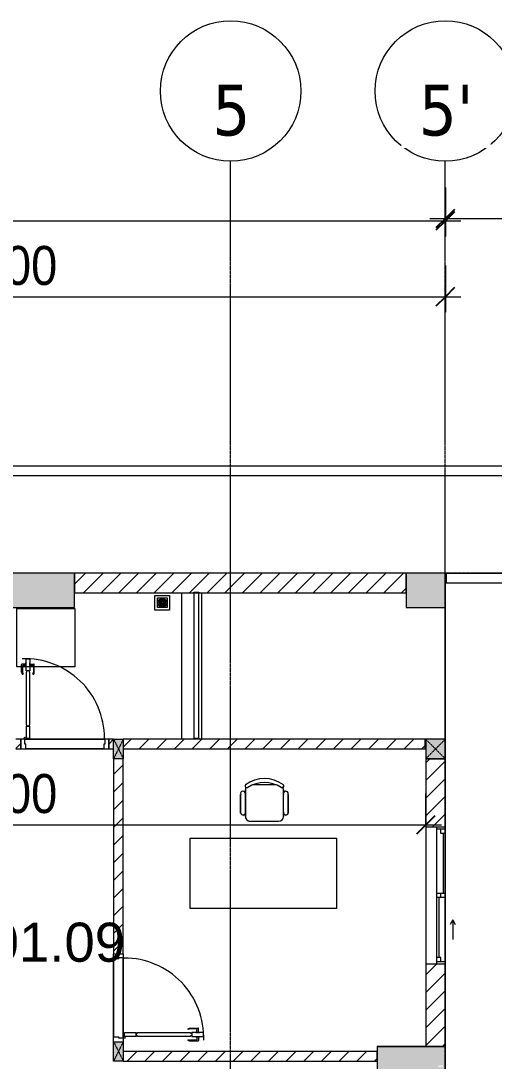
# Model space of a CAD drawing. Header units: millimetres. Extents: x 962 to 241049, y -15958 to 84407.
# Drawn here: x 113782 to 118633, y 73237 to 83899 of the extents above; entities that cross this region are included whole.
import ezdxf

# ---------------------------------------------------------------- set-up
doc = ezdxf.new("R2010")
doc.units = ezdxf.units.MM
for name, pattern in [('Dash', [6, 3, -3]), ('Grid Line', [22.225, 12.7, -3.175, 3.175, -3.175]), ('IMPORT-CENTER _3_', [10.16, 6.35, -1.27, 1.27, -1.27])]:
    doc.linetypes.add(name, pattern=pattern)
for name, color, linetype, lineweight in [('0-1', 7, 'Continuous', 5), ('A-ANNO-DIMS', 211, 'Continuous', 9), ('A-ANNO-DIMS-160', 211, 'Continuous', 9), ('A-AREA-IDEN', 2, 'Continuous', 9), ('A-DETL-GENF-1', 9, 'Continuous', 9), ('A-DOOR-1', 254, 'Continuous', 9), ('A-DOOR-2', 9, 'Continuous', 9), ('A-FLOR', 192, 'Continuous', 9), ('A-FLOR-1', 250, 'Continuous', 9), ('A-FLOR-2', 9, 'Continuous', 9), ('A-FLOR-HRAL-1', 254, 'Continuous', 9), ('A-FLOR-HRAL-2', 9, 'Continuous', 9), ('A-GLAZ', 151, 'Continuous', 9), ('A-WALL', 113, 'Continuous', 9), ('A-WALL-1', 253, 'Continuous', 18), ('A-WALL-2', 9, 'Continuous', 9), ('A-WALL-3', 113, 'Continuous', 18), ('A-WALL-PATT-1', 10, 'Continuous', 9), ('A-WALL-PATT-2', 111, 'Continuous', 9), ('G-IMPT', 8, 'Continuous', 9), ('G-IMPT-1', 254, 'Continuous', 9), ('G-IMPT-2', 8, 'IMPORT-CENTER _3_', 9), ('I-FURN', 30, 'Continuous', 9), ('I-FURN-1', 254, 'Continuous', 9), ('M-EQPM', 50, 'Continuous', 9), ('S-COLS', 52, 'Continuous', 9), ('S-COLS-1', 52, 'Continuous', 5), ('S-COLS-2', 7, 'Continuous', 18), ('S-COLS-4', 254, 'Continuous', 9), ('S-COLS-5', 253, 'Continuous', 18), ('S-COLS-6', 52, 'Continuous', 18), ('S-COLS-7', 52, 'Dash', 9), ('S-COLS-HDLN', 52, 'Dash', 9), ('S-COLS-HDLN-1', 9, 'Dash', 9), ('S-GRID-1', 1, 'Grid Line', 9), ('S-GRID-IDEN', 1, 'Continuous', 9)]:
    doc.layers.add(name, color=color, linetype=linetype, lineweight=lineweight)
doc.styles.add('Arial_11', font='arial_0.ttf', dxfattribs={"height": 400})
doc.styles.add('Tahoma_B', font='tahomabd_0.ttf', dxfattribs={"height": 520})
doc.styles.add('UTM Avo', font='UTM Avo.ttf', dxfattribs={"width": 0.9, "height": 400})
doc.dimstyles.new('1_Dim_chi_tiet_2_5', dxfattribs={"dimscale": 304.8, "dimtxt": 399.720379, "dimasz": 0.629921, "dimexe": 0.524934, "dimexo": 0.0625, "dimgap": 0.052493, "dimtad": 1, "dimdec": 0, "dimrnd": 5, "dimzin": 0, "dimdsep": 46, "dimtxsty": 'UTM Avo', "dimblk1": 'OBLIQUE', "dimblk2": 'OBLIQUE', "dimsah": 1, "dimcen": 0.09, "dimdle": 0.524934, "dimazin": 0, "dimtfac": 1, "dimtdec": 4, "dimtix": 1, "dimtmove": 0, "dimatfit": 3, "dimfxl": 1.049869, "dimfxlon": 1, "dimtvp": 1, "dimtolj": 1, "dimtzin": 0, "dimarcsym": 2})
doc.dimstyles.new('1_Dim_chi_tiet_2_5_1', dxfattribs={"dimscale": 304.8, "dimtxt": 399.720379, "dimasz": 0.629921, "dimexe": 0.524934, "dimexo": 0.0625, "dimgap": 0.052493, "dimtad": 1, "dimdec": 0, "dimrnd": 5, "dimzin": 0, "dimdsep": 46, "dimtxsty": 'UTM Avo', "dimblk1": 'OBLIQUE', "dimblk2": 'OBLIQUE', "dimsah": 1, "dimcen": 0.09, "dimdle": 0.524934, "dimazin": 0, "dimtfac": 1, "dimtdec": 4, "dimtix": 1, "dimtmove": 0, "dimatfit": 3, "dimfxl": 1.049869, "dimfxlon": 1, "dimtvp": 1, "dimtolj": 1, "dimtzin": 0, "dimarcsym": 2})
pattern_1 = [(45, (0, 0), (-90.50967, 90.50967), [])]
pattern_2 = [(45, (63179.03, 0), (-90.50967, 90.50967), [])]

# ---------------------------------------------------------------- blocks, each defined once
blk = doc.blocks.new('NCV_TKTC_KET CAU_rvt-1-TKCS_MB TẦNG 1')
at = {"layer": 'S-COLS-1'}
for points in [[(50452, 77887), (51152, 77887), (51152, 78237), (50452, 78237), (50452, 78037)], [(54953, 77887), (54953, 78237), (54553, 78237), (54553, 77887)]]:
    blk.add_hatch(color=256, dxfattribs=at).paths.add_polyline_path(points)
h = blk.add_hatch(color=256, dxfattribs=at)
h.paths.add_polyline_path([(54928, 73037), (54953, 73037), (54953, 73387), (54253, 73387), (54253, 73037), (54878, 73037)])
h.paths.add_polyline_path([(54928, 73182), (54878, 73182), (54878, 73192), (54928, 73192)])
at = {"layer": 'A-FLOR-1'}
for p, q in [((54953, 76537), (54953, 77887)), ((54753, 76537), (54747, 76537)), ((54953, 69762), (54953, 76537))]:
    blk.add_line(p, q, dxfattribs=at)
at = {"layer": 'S-COLS-2'}
for p, q in [((51152, 78237), (50452, 78237)), ((51152, 77887), (51152, 78237)), ((54553, 78237), (54553, 77887)), ((54953, 78237), (54553, 78237)), ((54953, 77887), (54953, 78237)), ((50452, 77887), (51152, 77887)), ((54553, 77887), (54953, 77887)), ((54253, 73387), (54253, 73037)), ((54953, 73387), (54253, 73387)), ((54953, 73037), (54953, 73387))]:
    blk.add_line(p, q, dxfattribs=at)
blk = doc.blocks.new('DOOR_CW_01 CANH MO-PANEL KINH - DIW_01-900x2200-CỬA GỖ VÂN LAMINATE-V91-TKCS_MB TẦNG 1')
at = {"layer": 'A-DETL-GENF-1'}
for p, q in [((-397, -182), (-397, -62)), ((-397, -62), (-357, -62)), ((-357, -62), (-357, -182)), ((-357, -182), (-397, -182)), ((-397, -196), (-391, -196)), ((-397, -738), (-397, -196)), ((-391, -196), (-391, -182)), ((-391, -182), (-363, -182)), ((-363, -182), (-363, -196)), ((-357, -196), (-363, -196)), ((-357, -196), (-357, -738)), ((-442, -737), (-442, -816)), ((-434, -711), (-427, -716)), ((-434, -800), (-434, -737)), ((-397, -738), (-391, -738)), ((-391, -752), (-391, -738)), ((-357, -738), (-363, -738)), ((-363, -738), (-363, -752)), ((-320, -711), (-327, -716)), ((-320, -800), (-320, -737)), ((-312, -737), (-312, -816)), ((-399, -820), (-438, -820)), ((-399, -804), (-430, -804)), ((-399, -792), (-399, -832)), ((-397, -792), (-399, -792)), ((-399, -832), (-397, -832)), ((-357, -752), (-397, -752)), ((-397, -752), (-397, -872)), ((-397, -792), (-397, -832)), ((-363, -752), (-391, -752)), ((-357, -872), (-357, -752)), ((-357, -792), (-357, -832)), ((-357, -792), (-355, -792)), ((-355, -832), (-357, -832)), ((-355, -792), (-355, -832)), ((-355, -804), (-324, -804)), ((-355, -820), (-316, -820)), ((-397, -872), (-357, -872))]:
    blk.add_line(p, q, dxfattribs=at)
blk.add_circle((-407, -60), 10, dxfattribs=at)
for centre, radius, start, end in [((-407, -60), 814, 268, 0), ((-397, -737), 45, 145, 180), ((-397, -737), 37, 145, 180), ((-357, -737), 37, 0, 35), ((-357, -737), 45, 360, 35), ((-438, -816), 4, 180, 270), ((-430, -800), 4, 180, 270), ((-324, -800), 4, 270, 0), ((-316, -816), 4, 270, 0)]:
    blk.add_arc(centre, radius, start, end, dxfattribs=at)
at = {"layer": 'A-DOOR-2'}
for p, q in [((-450, 50), (-400, 50)), ((-400, 50), (-400, 0)), ((400, 0), (400, 50)), ((400, 50), (450, 50)), ((450, 50), (450, -50)), ((-410, -50), (-450, -50)), ((-410, 0), (-410, -50)), ((-400, 0), (-410, 0)), ((-407, -50), (-382, -50)), ((410, 0), (400, 0)), ((410, -50), (410, 0)), ((450, -50), (410, -50))]:
    blk.add_line(p, q, dxfattribs=at)
blk = doc.blocks.new('BAN LV A - BAN LV A_dwg_ban hoc2-348006-TKCS_MB TẦNG 1')
at = {"layer": 'I-FURN'}
for p, q in [((146, 437), (-146, 437)), ((-243, 354), (-243, 162)), ((-194, 389), (-194, 113)), ((194, 113), (194, 389)), ((194, 351), (194, 151)), ((244, 162), (244, 354)), ((-121, 65), (121, 65))]:
    blk.add_line(p, q, dxfattribs=at)
at = {"layer": 'I-FURN', "flags": 128}
blk.add_lwpolyline([(-738, 611), (-738, 1331), (-155, 1331), (762, 1331), (762, 611)], close=True, dxfattribs=at)
at = {"layer": 'I-FURN'}
for centre, radius, start, end in [((-146, 389), 48.6, 90, 180), ((146, 389), 48.6, 360, 90), ((-219, 347), 25.3, 343.7398, 163.7398), ((219, 347), 25.3, 16.2602, 170.7054), ((-219, 155), 25.3, 163.7398, 16.2602), ((-146, 113), 48.6, 180, 207.5844), ((146, 113), 48.6, 332.4156, 0), ((219, 155), 25.3, 189.2946, 16.2602), ((-180, 75), 17.8, 57.9726, 216.6901), ((0, 324), 324, 233.1301, 306.8699), ((0, 359), 318, 237.5758, 302.4242), ((180, 75), 17.8, 323.3099, 122.0274)]:
    blk.add_arc(centre, radius, start, end, dxfattribs=at)
blk = doc.blocks.new('BAN LV A - BAN LV A_dwg-348005-TKCS_MB TẦNG 1')
at = {"extrusion": (0, 0, -1), "zscale": -1, "rotation": 180}
blk.add_blockref('BAN LV A - BAN LV A_dwg_ban hoc2-348006-TKCS_MB TẦNG 1', (-729, 1384), dxfattribs=at)
blk = doc.blocks.new('BAN LV A - BAN LV A-401069-TKCS_MB TẦNG 1')
at = {"layer": 'I-FURN-1'}
for p, q in [((-9, -53), (1491, -53)), ((-9, -773), (-9, -53)), ((1491, -53), (1491, -773)), ((1491, -773), (-9, -773)), ((583, -946), (875, -946)), ((486, -1222), (486, -1029)), ((535, -1029), (535, -995)), ((923, -995), (923, -1032)), ((973, -1029), (973, -1222)), ((535, -1270), (535, -1236)), ((923, -1233), (923, -1270))]:
    blk.add_line(p, q, dxfattribs=at)
for centre, radius, start, end in [((583, -995), 48.6, 90, 180), ((875, -995), 48.6, 0, 90), ((510, -1036), 25.3, 16.2602, 163.7398), ((948, -1036), 25.3, 16.2602, 170.7054), ((510, -1229), 25.3, 163.7398, 343.7398), ((583, -1270), 48.6, 180, 207.5844), ((875, -1270), 48.6, 332.4156, 0), ((948, -1229), 25.3, 189.2946, 16.2602), ((549, -1308), 17.8, 119.404, 216.6901), ((729, -1060), 324, 233.1301, 306.8699), ((909, -1308), 17.8, 323.3099, 60.596)]:
    blk.add_arc(centre, radius, start, end, dxfattribs=at)
at = {"extrusion": (0, 0, -1), "zscale": -1, "rotation": 180}
blk.add_blockref('BAN LV A - BAN LV A_dwg-348005-TKCS_MB TẦNG 1', (0, 0), dxfattribs=at)
blk = doc.blocks.new('MAY GIAT - MAY GIAT_dwg-348053-TKCS_MB TẦNG 1')
at = {"layer": 'G-IMPT-1', "flags": 128}
blk.add_lwpolyline([(5, 597), (5, 2), (605, 2), (605, 597)], close=True, dxfattribs=at)
blk = doc.blocks.new('MAY GIAT - MAY GIAT-401071-TKCS_MB TẦNG 1')
at = {"layer": 'I-FURN-1'}
for p, q in [((5, -2), (605, -2)), ((5, -597), (5, -2)), ((605, -2), (605, -597)), ((605, -597), (5, -597))]:
    blk.add_line(p, q, dxfattribs=at)
at = {"extrusion": (0, 0, -1), "zscale": -1, "rotation": 180}
blk.add_blockref('MAY GIAT - MAY GIAT_dwg-348053-TKCS_MB TẦNG 1', (0, 0), dxfattribs=at)
blk = doc.blocks.new('Railing - 50 x 10mm-457210-TKCS_MB TẦNG 1')
at = {"layer": 'A-FLOR-HRAL-2'}
for p, q in [((25, 5), (-25, 5)), ((-25, 5), (-25, -5)), ((25, -5), (25, 5)), ((-25, -5), (25, -5))]:
    blk.add_line(p, q, dxfattribs=at)
blk = doc.blocks.new('Railing - Railing-987316-TKCS_MB TẦNG 1')
at = {"layer": 'A-FLOR-HRAL-2'}
for p, q in [((29469, 68771), (29469, 67286)), ((29519, 67286), (29519, 68771))]:
    blk.add_line(p, q, dxfattribs=at)
at = {"extrusion": (0, 0, -1), "zscale": -1}
for p in [(-29494, 68776), (-29494, 67281)]:
    blk.add_blockref('Railing - 50 x 10mm-457210-TKCS_MB TẦNG 1', p, dxfattribs=at)
blk = doc.blocks.new('G1_SOF - BO TRU - 100x200-746114-TKCS_MB TẦNG 1')
at = {"layer": 'S-COLS'}
blk.add_hatch(color=256, dxfattribs=at).paths.add_polyline_path([(-50, -100), (50, -100), (50, 100), (-50, 100)])
at = {"layer": 'S-COLS-5'}
for p, q in [((-50, 100), (50, 100)), ((-50, -100), (-50, 100)), ((50, 100), (50, -100)), ((50, -100), (-50, -100))]:
    blk.add_line(p, q, dxfattribs=at)
at = {"layer": 'S-COLS-HDLN-1'}
for p, q in [((50, -100), (-50, 100)), ((-50, -100), (50, 100))]:
    blk.add_line(p, q, dxfattribs=at)
blk = doc.blocks.new('DOOR_CW_01 CANH MO-PANEL KINH - DIG_01-900x2200-CỬA NHÔM KÍNH-400868-TKCS_MB TẦNG 1')
at = {"layer": 'A-DETL-GENF-1'}
for p, q in [((-397, 872), (-357, 872)), ((-397, 752), (-397, 872)), ((-357, 872), (-357, 752)), ((-442, 737), (-442, 816)), ((-399, 820), (-438, 820)), ((-434, 800), (-434, 737)), ((-399, 804), (-430, 804)), ((-399, 832), (-397, 832)), ((-399, 792), (-399, 832)), ((-397, 792), (-399, 792)), ((-397, 792), (-397, 832)), ((-357, 752), (-397, 752)), ((-363, 752), (-391, 752)), ((-391, 752), (-391, 738)), ((-363, 738), (-363, 752)), ((-357, 792), (-357, 832)), ((-355, 832), (-357, 832)), ((-357, 792), (-355, 792)), ((-355, 792), (-355, 832)), ((-355, 820), (-316, 820)), ((-355, 804), (-324, 804)), ((-320, 800), (-320, 737)), ((-312, 737), (-312, 816)), ((-434, 711), (-427, 716)), ((-397, 738), (-391, 738)), ((-397, 738), (-397, 196)), ((-357, 738), (-363, 738)), ((-357, 196), (-357, 738)), ((-320, 711), (-327, 716)), ((-397, 196), (-391, 196)), ((-357, 182), (-397, 182)), ((-397, 182), (-397, 62)), ((-391, 196), (-391, 182)), ((-391, 182), (-363, 182)), ((-357, 196), (-363, 196)), ((-363, 182), (-363, 196)), ((-357, 62), (-357, 182)), ((-397, 62), (-357, 62))]:
    blk.add_line(p, q, dxfattribs=at)
blk.add_circle((-407, 60), 10, dxfattribs=at)
for centre, radius, start, end in [((-407, 60), 814, 360, 92), ((-438, 816), 4, 90, 180), ((-430, 800), 4, 90, 180), ((-324, 800), 4, 360, 90), ((-316, 816), 4, 0, 90), ((-397, 737), 45, 180, 215), ((-397, 737), 37, 180, 215), ((-357, 737), 37, 325, 0), ((-357, 737), 45, 325, 0)]:
    blk.add_arc(centre, radius, start, end, dxfattribs=at)
at = {"layer": 'A-DOOR-2'}
for p, q in [((-410, 50), (-450, 50)), ((-450, 50), (-450, -50)), ((-410, 0), (-410, 50)), ((-400, 0), (-410, 0)), ((-407, 50), (-382, 50)), ((-400, -50), (-400, 0)), ((410, 0), (400, 0)), ((400, 0), (400, -50)), ((450, 50), (410, 50)), ((410, 50), (410, 0)), ((450, -50), (450, 50)), ((-450, -50), (-400, -50)), ((400, -50), (450, -50))]:
    blk.add_line(p, q, dxfattribs=at)
blk = doc.blocks.new('NCV_TKTC_TANG 1_rvt-1-TKCS_MB TẦNG 1')
at = {"layer": 'A-WALL-PATT-1'}
h = blk.add_hatch(dxfattribs=at)
h.set_pattern_fill('FP_1', color=256, style=0, pattern_type=2)
h.set_pattern_definition(pattern_1)
h.paths.add_polyline_path([(50603, 76437), (50603, 76537), (50553, 76537), (50553, 76437)])
h.paths.add_polyline_path([(51503, 76437), (51553, 76437), (51553, 76537), (51503, 76537), (51503, 76525)])
h = blk.add_hatch(dxfattribs=at)
h.set_pattern_fill('FP_1', color=256, style=0, pattern_type=2)
h.set_pattern_definition(pattern_1)
h.paths.add_polyline_path([(51653, 76437), (54747, 76437), (54747, 76537), (51653, 76537), (51653, 76525)])
h = blk.add_hatch(dxfattribs=at)
h.set_pattern_fill('FP_1', color=256, style=0, pattern_type=2)
h.set_pattern_definition(pattern_1)
h.paths.add_polyline_path([(51653, 74337), (51653, 76337), (51553, 76337), (51553, 74337)])
h = blk.add_hatch(dxfattribs=at)
h.set_pattern_fill('FP_1', color=256, style=0, pattern_type=2)
h.set_pattern_definition(pattern_1)
h.paths.add_polyline_path([(51653, 73237), (54253, 73237), (54253, 73337), (51653, 73337)])
at = {"layer": 'A-FLOR-2'}
for p, q in [((51463, 76537), (50643, 76537)), ((51453, 76437), (50653, 76437)), ((50653, 76437), (51453, 76437)), ((54753, 76437), (54747, 76437)), ((51553, 73487), (51553, 74287)), ((51553, 74287), (51553, 73487)), ((51653, 74297), (51653, 73477)), ((51653, 73477), (51653, 74297)), ((54253, 73387), (54753, 73387))]:
    blk.add_line(p, q, dxfattribs=at)
at = {"layer": 'A-WALL-1'}
for p, q in [((50603, 76537), (50553, 76537)), ((50603, 76437), (50603, 76537)), ((51553, 76537), (51503, 76537)), ((51503, 76537), (51503, 76437)), ((52378, 76537), (51653, 76537)), ((54747, 76537), (52428, 76537)), ((54747, 76437), (54747, 76537)), ((50553, 76437), (50603, 76437)), ((51503, 76437), (51553, 76437)), ((51653, 76437), (54747, 76437)), ((51553, 76337), (51553, 74337)), ((51653, 74337), (51653, 76337)), ((51553, 74337), (51653, 74337)), ((54253, 73337), (51653, 73337)), ((54253, 73237), (54253, 73337)), ((51653, 73237), (54253, 73237))]:
    blk.add_line(p, q, dxfattribs=at)
at = {"layer": 'A-WALL-2'}
for p, q in [((52253, 76537), (52253, 78037)), ((52453, 78037), (52453, 76537)), ((50643, 76537), (51463, 76537)), ((51453, 76437), (50653, 76437)), ((51553, 73487), (51553, 74287)), ((51653, 74297), (51653, 73477))]:
    blk.add_line(p, q, dxfattribs=at)
at = {"layer": 'A-DOOR-1'}
blk.add_blockref('DOOR_CW_01 CANH MO-PANEL KINH - DIG_01-900x2200-CỬA NHÔM KÍNH-400868-TKCS_MB TẦNG 1', (51053, 76487), dxfattribs=at)
at = {"layer": 'A-DOOR-1', "rotation": 90.0000000000008}
blk.add_blockref('DOOR_CW_01 CANH MO-PANEL KINH - DIW_01-900x2200-CỬA GỖ VÂN LAMINATE-V91-TKCS_MB TẦNG 1', (51603, 73887), dxfattribs=at)
at = {"layer": 'A-FLOR-HRAL-1'}
blk.add_blockref('Railing - Railing-987316-TKCS_MB TẦNG 1', (22908, 9261), dxfattribs=at)
at = {"layer": 'I-FURN-1'}
for name, p, rotation in [('MAY GIAT - MAY GIAT-401071-TKCS_MB TẦNG 1', (50560, 77272), 90.00000000000098), ('BAN LV A - BAN LV A-401069-TKCS_MB TẦNG 1', (53828, 74749), 180)]:
    blk.add_blockref(name, p, dxfattribs=dict(at, rotation=rotation))
at = {"layer": 'S-COLS-4', "rotation": 180}
for p in [(51603, 76437), (51603, 73337)]:
    blk.add_blockref('G1_SOF - BO TRU - 100x200-746114-TKCS_MB TẦNG 1', p, dxfattribs=at)
blk = doc.blocks.new('1_FAMILY RVT - W01-WxH 1400x1400xmm-389822-TKCS_MB TẦNG 1')
at = {"layer": 'A-GLAZ'}
for p, q in [((248.4, 172.39), (299.2, 197.79)), ((248.4, 172.39), (299.2, 146.99)), ((248.4, 172.39), (451.6, 172.39)), ((-700, 96.19), (-700, -103.81)), ((700, 96.19), (-700, 96.19)), ((-700, 96.19), (-636.5, 96.19)), ((-700, 7.29), (-680.95, 7.29)), ((-680.95, 96.19), (-680.95, 7.29)), ((-636.5, 51.74), (-680.95, 51.74)), ((-680.95, 7.29), (-22.225, 7.29)), ((-636.5, 96.19), (-22.225, 96.19)), ((-636.5, 96.19), (-636.5, 51.74)), ((-636.5, 73.965), (-22.225, 73.965)), ((-22.225, 7.29), (-22.225, 96.19)), ((-22.225, 96.19), (22.225, 96.19)), ((22.225, 51.74), (-22.225, 51.74)), ((-22.225, 7.29), (22.225, 7.29)), ((22.225, 96.19), (680.95, 96.19)), ((22.225, 96.19), (22.225, 7.29)), ((22.225, 29.515), (636.5, 29.515)), ((22.225, 7.29), (636.5, 7.29)), ((636.5, 51.74), (636.5, 7.29)), ((680.95, 51.74), (636.5, 51.74)), ((636.5, 7.29), (700, 7.29)), ((680.95, 96.19), (700, 96.19)), ((680.95, 96.19), (680.95, 7.29)), ((700, -103.81), (700, 96.19)), ((-700, -103.81), (700, -103.81))]:
    blk.add_line(p, q, dxfattribs=at)
blk = doc.blocks.new('TKTC_XREF_251221_MB TANG 1 - TKTC_XREF_260130_MB TANG 1_dwg_$cc-V151-TKCS_MB TẦNG 1')
at = {"layer": 'G-IMPT-2'}
blk.add_line((-0.67, 0), (-0.63, 0), dxfattribs=at)
blk = doc.blocks.new('TKTC_XREF_251221_MB TANG 1 - TKTC_XREF_260130_MB TANG 1_dwg_THU NUOC - THU NUOC-444531-TKCS_MB TẦNG 1-4202124-TKCS_MB TẦNG 1')
at = {"layer": 'M-EQPM'}
for p, q in [((-23, 11), (41, 11)), ((41, 5), (-23, 5)), ((-11, 23), (28, 23)), ((28, 17), (-11, 17)), ((-1, 36), (19, 36)), ((19, 30), (-1, 30)), ((-23, -14), (41, -14)), ((41, -20), (-23, -20)), ((-11, -26), (28, -26)), ((28, -32), (-11, -32)), ((-1, -38), (19, -38)), ((19, -44), (-1, -44))]:
    blk.add_line(p, q, dxfattribs=at)
at = {"layer": 'M-EQPM', "flags": 128}
for points in [[(84, -79), (84, 71), (-66, 71), (-66, -79)], [(59, -54), (59, 46), (-41, 46), (-41, -54)]]:
    blk.add_lwpolyline(points, close=True, dxfattribs=at)
for points in [[(-23, -1), (1, -1), (1, -7), (-23, -7)], [(41, -7), (17, -7), (17, -1), (41, -1)]]:
    blk.add_lwpolyline(points, dxfattribs=at)
at = {"layer": 'M-EQPM'}
for centre, radius, start, end in [((9, -4), 45, 360, 180), ((9, -4), 45, 360, 180), ((-23, 8), 3, 90, 270), ((-11, 20), 3, 90, 270), ((-1, 33), 3, 90, 270), ((19, 33), 3, 270, 90), ((28, 20), 3, 270, 90), ((41, 8), 3, 270, 90), ((9, -4), 45, 180, 360), ((9, -4), 45, 180, 360), ((-23, -4), 3, 90, 270), ((-23, -17), 3, 90, 270), ((-11, -29), 3, 90, 270), ((-1, -41), 3, 90, 270), ((19, -41), 3, 270, 90), ((28, -29), 3, 270, 90), ((41, -4), 3, 270, 90), ((41, -17), 3, 270, 90)]:
    blk.add_arc(centre, radius, start, end, dxfattribs=at)
blk = doc.blocks.new('TKTC_XREF_251221_MB TANG 1 - TKTC_XREF_260130_MB TANG 1_dwg-4202109-TKCS_MB TẦNG 1')
at = {"layer": 'G-IMPT'}
for p, q in [((-148199, -323108), (-156799, -323108)), ((-148199, -324810), (-148199, -323460))]:
    blk.add_line(p, q, dxfattribs=at)
at = {"extrusion": (0, 0, -1), "zscale": -1}
blk.add_blockref('TKTC_XREF_251221_MB TANG 1 - TKTC_XREF_260130_MB TANG 1_dwg_THU NUOC - THU NUOC-444531-TKCS_MB TẦNG 1-4202124-TKCS_MB TẦNG 1', (151090, -323408), dxfattribs=at)
at = {"xscale": 90.00000000005122, "yscale": 90.00000000005122, "zscale": 90.00000000005122, "rotation": 90.37402677993775}
blk.add_blockref('TKTC_XREF_251221_MB TANG 1 - TKTC_XREF_260130_MB TANG 1_dwg_$cc-V151-TKCS_MB TẦNG 1', (-152439, -323403), dxfattribs=at)
blk = doc.blocks.new('TKTC_XREF_251221_MB TANG 1 - TKTC_XREF_251221_MB TANG 1-2038492-TKCS_MB TẦNG 1')
blk.add_blockref('TKTC_XREF_251221_MB TANG 1 - TKTC_XREF_260130_MB TANG 1_dwg-4202109-TKCS_MB TẦNG 1', (169499, 384110))
blk = doc.blocks.new('G1_SOF - BO TRU - 200x200-3050151-TKCS_MB TẦNG 1')
at = {"layer": 'S-COLS-HDLN'}
for p, q in [((-100, 100), (100, -100)), ((100, 100), (-100, -100))]:
    blk.add_line(p, q, dxfattribs=at)
blk = doc.blocks.new('Grid - M_Grid Head - Circle-353313-TKCS_MB TẦNG 1')
at = {"layer": 'S-GRID-IDEN'}
blk.add_circle((0, 0), 4.5, dxfattribs=at)
blk = doc.blocks.new('DIMBLOCK137-TKCS_MB TẦNG 1')
at = {"layer": 'A-ANNO-DIMS-160'}
for p, q in [((109132, 81392), (109132, 80912)), ((109132, 81072), (109132, 81392)), ((118132, 81392), (118132, 80912)), ((118132, 81072), (118132, 81392)), ((109132, 81072), (118292, 81072))]:
    blk.add_line(p, q, dxfattribs=at)
at = {"layer": 'A-ANNO-DIMS-160', "lineweight": 25}
for p, q in [((109132, 81072), (109228, 81168)), ((118132, 81072), (118228, 81168)), ((109132, 81072), (109036, 80976)), ((118132, 81072), (118036, 80976))]:
    blk.add_line(p, q, dxfattribs=at)
at = {"layer": 'A-ANNO-DIMS-160', "color": 0, "insert": (113084, 81592), "char_height": 400, "width": 1314.64, "attachment_point": 1, "line_spacing_factor": 1.110334, "style": 'UTM Avo'}
blk.add_mtext('9000', dxfattribs=at)
blk = doc.blocks.new('_Oblique')
at = {"color": 0, "linetype": 'ByBlock', "lineweight": -2}
blk.add_line((-0.5, -0.5), (0.5, 0.5), dxfattribs=at)
blk = doc.blocks.new('DIMBLOCK138-TKCS_MB TẦNG 1')
at = {"layer": 'A-ANNO-DIMS-160'}
for p, q in [((96832, 82170), (96832, 81690)), ((96832, 81850), (96832, 82170)), ((118132, 82170), (118132, 81690)), ((118132, 81850), (118132, 82170)), ((96672, 81850), (118292, 81850))]:
    blk.add_line(p, q, dxfattribs=at)
at = {"layer": 'A-ANNO-DIMS-160', "lineweight": 25}
for p, q in [((96832, 81850), (96928, 81946)), ((118132, 81850), (118228, 81946)), ((96832, 81850), (96736, 81754)), ((118132, 81850), (118036, 81754))]:
    blk.add_line(p, q, dxfattribs=at)
at = {"layer": 'A-ANNO-DIMS-160', "color": 0, "insert": (106797, 82370), "char_height": 400, "width": 1643.29, "attachment_point": 1, "line_spacing_factor": 1.110334, "style": 'UTM Avo'}
blk.add_mtext('21300', dxfattribs=at)
blk = doc.blocks.new('DIMBLOCK139-TKCS_MB TẦNG 1')
at = {"layer": 'A-ANNO-DIMS-160'}
for p, q in [((118132, 82192), (118132, 81712)), ((118132, 81872), (118132, 82192)), ((169132, 82192), (169132, 81712)), ((169132, 81872), (169132, 82192)), ((117972, 81872), (169292, 81872))]:
    blk.add_line(p, q, dxfattribs=at)
at = {"layer": 'A-ANNO-DIMS-160', "lineweight": 25}
for p, q in [((118132, 81872), (118228, 81968)), ((169132, 81872), (169228, 81968)), ((118132, 81872), (118036, 81776)), ((169132, 81872), (169036, 81776))]:
    blk.add_line(p, q, dxfattribs=at)
at = {"layer": 'A-ANNO-DIMS-160', "color": 0, "insert": (142947, 82392), "char_height": 400, "width": 1643.29, "attachment_point": 1, "line_spacing_factor": 1.110334, "style": 'UTM Avo'}
blk.add_mtext('51000', dxfattribs=at)
blk = doc.blocks.new('DIMBLOCK366-TKCS_MB TẦNG 1')
at = {"layer": 'A-ANNO-DIMS-160'}
for p, q in [((109332, 75980), (109332, 75500)), ((109332, 75660), (109332, 75980)), ((117932, 75980), (117932, 75500)), ((117932, 75660), (117932, 75980)), ((109172, 75660), (118092, 75660))]:
    blk.add_line(p, q, dxfattribs=at)
at = {"layer": 'A-ANNO-DIMS-160', "lineweight": 25}
for p, q in [((109332, 75660), (109428, 75756)), ((117932, 75660), (118028, 75756)), ((109332, 75660), (109236, 75564)), ((117932, 75660), (117836, 75564))]:
    blk.add_line(p, q, dxfattribs=at)
at = {"layer": 'A-ANNO-DIMS-160', "color": 0, "insert": (113084, 76180), "char_height": 400, "width": 1314.64, "attachment_point": 1, "line_spacing_factor": 1.110334, "style": 'UTM Avo'}
blk.add_mtext('8600', dxfattribs=at)

msp = doc.modelspace()

# ---------------------------------------------------------------- hatches: boundary and pattern name
at = {"layer": 'A-WALL-PATT-2'}
h = msp.add_hatch(dxfattribs=at)
h.set_pattern_fill('FP_1', color=256, style=0, pattern_type=2)
h.set_pattern_definition(pattern_2)
h.paths.add_polyline_path([(117731.6, 78036.9), (117731.6, 78236.9), (114331.5, 78236.9), (114331.5, 78036.9), (115556.6, 78036.9), (115556.6, 78041.9), (115606.6, 78041.9), (115606.6, 78036.9), (117682.5, 78036.9)])
h = msp.add_hatch(dxfattribs=at)
h.set_pattern_fill('FP_1', color=256, style=0, pattern_type=2)
h.set_pattern_definition(pattern_2)
h.paths.add_polyline_path([(118131.6, 73386.9), (118131.6, 74235.3), (117931.6, 74235.3), (117931.6, 73386.9)])
h.paths.add_polyline_path([(117931.6, 75635.3), (118131.6, 75635.3), (118131.6, 76336.9), (117931.6, 76336.9)])
at = {"layer": 'S-COLS-1'}
msp.add_hatch(color=256, dxfattribs=at).paths.add_polyline_path([(118131.6, 76336.9), (118131.6, 76536.9), (117931.6, 76536.9), (117931.6, 76336.9)])

# ---------------------------------------------------------------- linework, layer by layer
at = {"layer": 'A-FLOR'}
for p, q in [((118131.6, 78236.9), (118141.6, 78236.9)), ((118141.6, 78136.9), (118131.6, 78136.9))]:
    msp.add_line(p, q, dxfattribs=at)
at = {"layer": 'A-WALL'}
for p, q in [((109131.6, 79336.9), (123731.6, 79336.9)), ((123731.6, 79236.9), (109231.6, 79236.9)), ((118141.6, 78236.9), (125855.3, 78236.9)), ((118141.6, 78236.9), (118141.6, 78136.9)), ((125802.8, 78136.9), (118141.6, 78136.9)), ((118131.6, 76336.9), (117931.6, 76336.9))]:
    msp.add_line(p, q, dxfattribs=at)
at = {"layer": 'A-WALL-3'}
for p, q in [((117731.6, 78236.9), (114331.5, 78236.9)), ((114331.5, 78236.9), (114331.5, 78036.9)), ((117731.6, 78036.9), (117731.6, 78236.9)), ((114331.5, 78036.9), (115556.6, 78036.9)), ((115606.6, 78036.9), (117731.6, 78036.9)), ((117931.6, 76336.9), (117931.6, 75635.3)), ((118131.6, 75635.3), (118131.6, 76336.9)), ((117931.6, 74235.3), (117931.6, 73386.9)), ((118131.6, 73386.9), (118131.6, 74235.3)), ((117931.6, 73386.9), (118131.6, 73386.9))]:
    msp.add_line(p, q, dxfattribs=at)
at = {"layer": 'S-COLS'}
msp.add_line((117931.6, 76336.9), (118131.6, 76336.9), dxfattribs=at)
at = {"layer": 'S-COLS-6'}
for p, q in [((118131.6, 76536.9), (117931.6, 76536.9)), ((117931.6, 76536.9), (117931.6, 76336.9)), ((118131.6, 76336.9), (118131.6, 76536.9))]:
    msp.add_line(p, q, dxfattribs=at)
at = {"layer": 'S-GRID-1'}
for p, q in [((115931.6, 78459.2), (115931.6, 82459.2)), ((118131.6, 78459.2), (118131.6, 82459.2)), ((115931.6, 15532), (115931.6, 78459.2)), ((118131.6, 15532), (118131.6, 78459.2)), ((192368.8, 78236.9), (96265.8, 78236.9))]:
    msp.add_line(p, q, dxfattribs=at)

# ---------------------------------------------------------------- block references
at = {"layer": '0-1'}
for name in ['NCV_TKTC_KET CAU_rvt-1-TKCS_MB TẦNG 1', 'NCV_TKTC_TANG 1_rvt-1-TKCS_MB TẦNG 1']:
    msp.add_blockref(name, (63179, 0), dxfattribs=at)
at = {"layer": 'A-GLAZ', "rotation": 269.9999999999998}
msp.add_blockref('1_FAMILY RVT - W01-WxH 1400x1400xmm-389822-TKCS_MB TẦNG 1', (118035.4, 74935.3), dxfattribs=at)
at = {"layer": 'M-EQPM'}
msp.add_blockref('TKTC_XREF_251221_MB TANG 1 - TKTC_XREF_251221_MB TANG 1-2038492-TKCS_MB TẦNG 1', (96831.6, 17236.9), dxfattribs=at)
at = {"layer": 'S-COLS-7'}
msp.add_blockref('G1_SOF - BO TRU - 200x200-3050151-TKCS_MB TẦNG 1', (118031.6, 76436.9), dxfattribs=at)
at = {"layer": 'S-GRID-IDEN', "xscale": 159.9999999999999, "yscale": 159.9999999999999, "zscale": 159.9999999999999}
for p in [(115931.6, 83179.2), (118131.6, 83179.2)]:
    msp.add_blockref('Grid - M_Grid Head - Circle-353313-TKCS_MB TẦNG 1', p, dxfattribs=at)

# ---------------------------------------------------------------- texts
at = {"layer": 'A-AREA-IDEN', "insert": (113731.6, 74250.7), "char_height": 400, "width": 2233.6, "attachment_point": 8, "line_spacing_factor": 0.936439, "style": 'Arial_11'}
msp.add_mtext('\\pt8,16,24,32,40,48,56,64,72,80,88,96,104,112,120,128,136,144,152,160,168,176,184,192,200,208,216,224,232,240,248,256;A1.01.09', dxfattribs=at)

# ---------------------------------------------------------------- dimensions: what is measured, and where the dimension line sits
at = {"layer": 'A-ANNO-DIMS'}
for base, p1, p2, dimstyle, override, picture, middle in [((118131.6, 81850.2), (96831.6, 82170.2), (118131.6, 82170.2), '1_Dim_chi_tiet_2_5', {"dimpost": '<>', "dimfxl": 21300}, 'DIMBLOCK138-TKCS_MB TẦNG 1', (107481.6, 82073.2)), ((169131.6, 81871.9), (118131.6, 82191.9), (169131.6, 82191.9), '1_Dim_chi_tiet_2_5', {"dimpost": '<>', "dimfxl": 51000}, 'DIMBLOCK139-TKCS_MB TẦNG 1', (143631.6, 82094.9)), ((118131.6, 81071.9), (109131.6, 81391.9), (118131.6, 81391.9), '1_Dim_chi_tiet_2_5', {"dimpost": '<>', "dimfxl": 9000}, 'DIMBLOCK137-TKCS_MB TẦNG 1', (113631.6, 81294.9)), ((117931.6, 75660.5), (109331.6, 75980.5), (117931.6, 75980.5), '1_Dim_chi_tiet_2_5_1', {"dimpost": '<>', "dimfxl": 8600}, 'DIMBLOCK366-TKCS_MB TẦNG 1', (113631.6, 75883.4))]:
    dim = msp.add_linear_dim(base=base, p1=p1, p2=p2, dimstyle=dimstyle, override=override, dxfattribs=at)
    dim.commit()
    dim.dimension.update_dxf_attribs({"geometry": picture, "text_midpoint": middle})

# ---------------------------------------------------------------- next in the draw order: texts
at = {"layer": 'S-GRID-IDEN', "char_height": 520, "attachment_point": 5, "line_spacing_factor": 0.996129, "style": 'Tahoma_B', "bg_fill": 3, "box_fill_scale": 1.25, "bg_fill_color": 256, "bg_fill_true_color": 13158600, "bg_fill_transparency": 0}
for s, insert, width in [('\\pt2031.9988,4063.9976,6096.0016,8128.0004,10159.9992,12191.998,14224.002,16256.0008,18287.9996,20319.9984,22352.0024,24384.0012,26416,28447.9988,30479.9976,32512.0016,34544.0004,36575.9992,38607.998,40640.002,42672.0008,44703.9996,46735.9984,48768.0024,50800.0012,52832,54863.9988,56895.9976,58928.0016,60960.0004,62991.9992,65023.998;5', (115939.1, 82979.5), 465.6), ("\\pt2031.9988,4063.9976,6096.0016,8128.0004,10159.9992,12191.998,14224.002,16256.0008,18287.9996,20319.9984,22352.0024,24384.0012,26416,28447.9988,30479.9976,32512.0016,34544.0004,36575.9992,38607.998,40640.002,42672.0008,44703.9996,46735.9984,48768.0024,50800.0012,52832,54863.9988,56895.9976,58928.0016,60960.0004,62991.9992,65023.998;5'", (118139.1, 82979.5), 656)]:
    msp.add_mtext(s, dxfattribs=dict(at, insert=insert, width=width))

doc.saveas('drawing.dxf')
